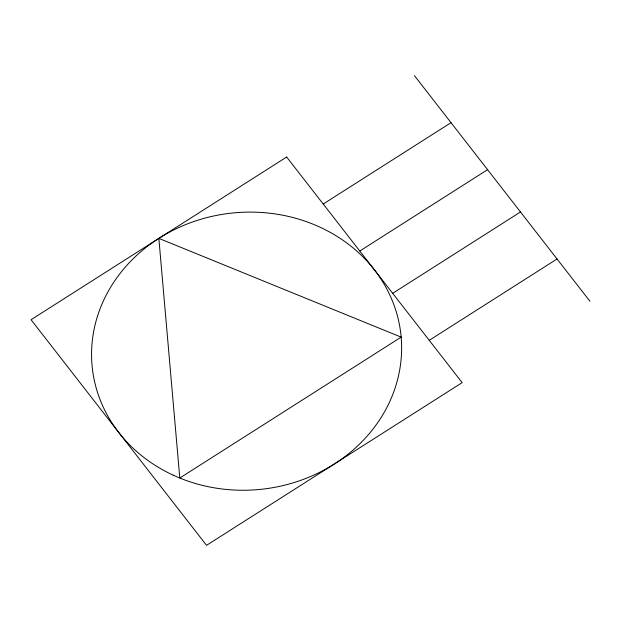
<?xml version="1.0" encoding="UTF-8"?>
<svg xmlns="http://www.w3.org/2000/svg" width="621" height="621" viewBox="0 0 621 621"><rect width="100%" height="100%" fill="white"/><g stroke="black" fill="none" stroke-linecap="round" stroke-linejoin="round"><path stroke-width="0.93" d="M323.215 204.022L451.017 122.671M359.776 251.024L487.578 169.673M392.682 293.322L520.483 211.971M429.243 340.324L557.045 258.973M414.455 75.669L589.95 301.278M286.654 157.02L31.05 319.722L206.545 545.331L462.148 382.629L286.654 157.02M401.15 337.125L179.795 478.03L158.852 238.371L401.15 337.125M173.212 475.174A155.196 138.887 -6 0 0 401.554 343.724A155.196 138.887 -6 0 0 165.031 234.629A155.196 138.887 -6 0 0 173.212 475.174"/></g></svg>
